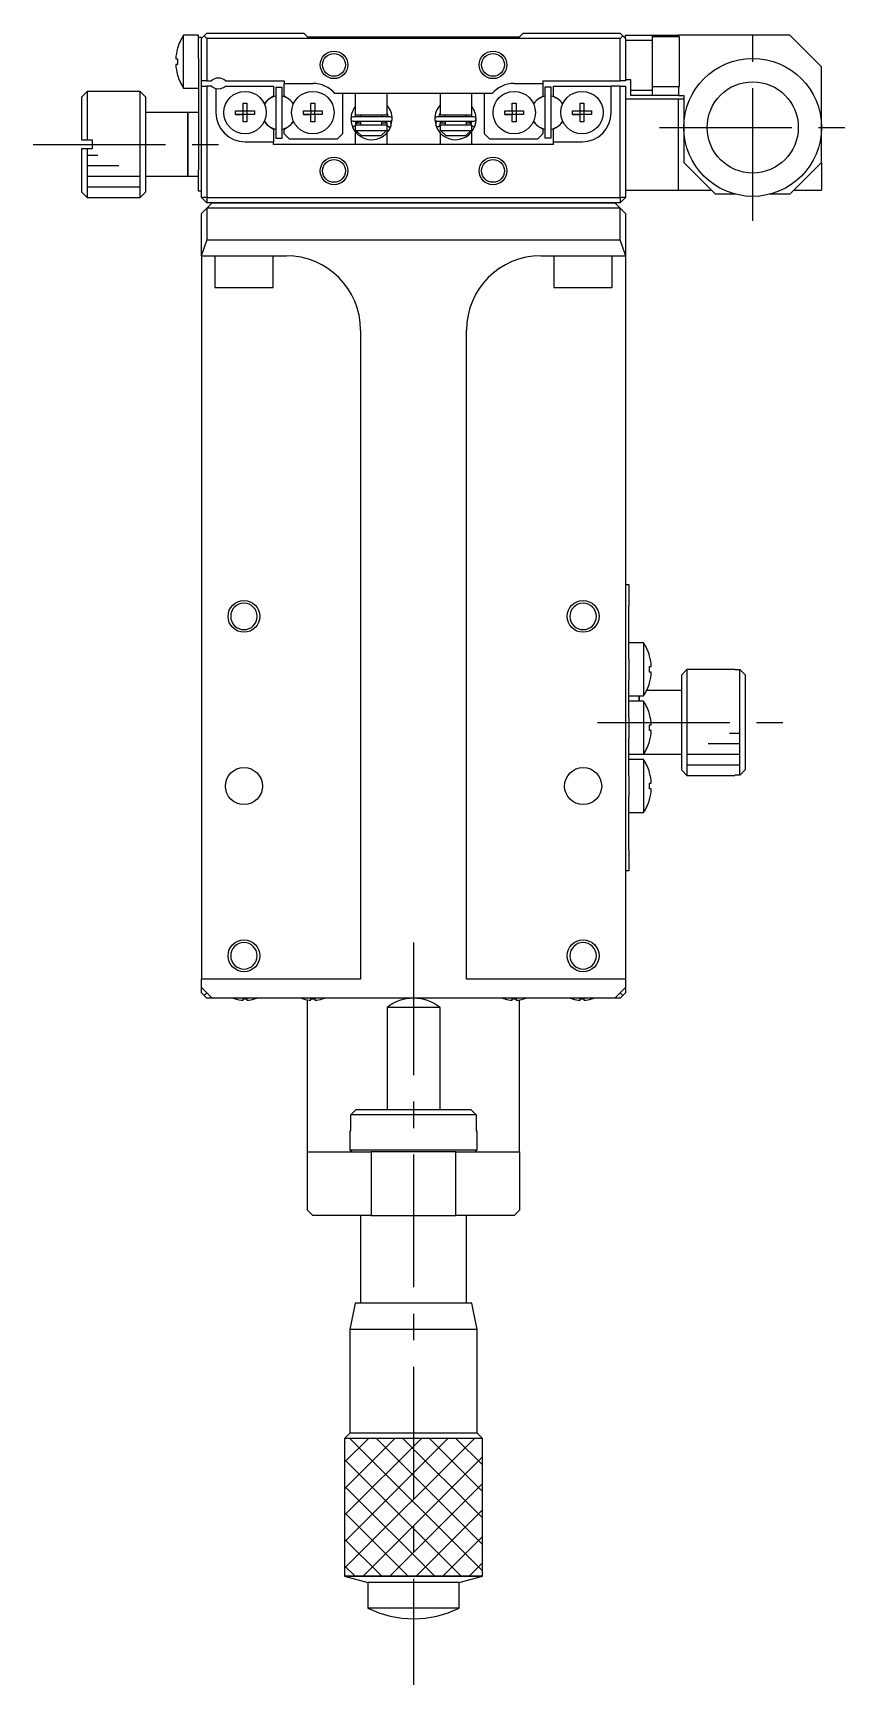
# Model space of a CAD drawing. Extents: x -218 to 389, y 9 to 465.
# Drawn here: x 16.7 to 93.4, y 308.9 to 464.7 of the extents above; entities that cross this region are included whole.
import ezdxf

# ---------------------------------------------------------------- set-up
doc = ezdxf.new("R2010")
doc.units = 0
doc.header["$LTSCALE"] = 10
doc.linetypes.add('CENTER', pattern=[2, 1.25, -0.25, 0.25, -0.25])
doc.linetypes.add('DASHED', pattern=[3.5, 2, -1.5])
doc.layers.get('0').update_dxf_attribs({"linetype": 'CONTINUOUS'})
doc.layers.add('CENTER', color=1, linetype='CENTER')

msp = doc.modelspace()

# ---------------------------------------------------------------- linework, layer by layer
at = {"color": 7, "linetype": 'CONTINUOUS'}
for p, q in [((30.94689, 459.488798), (30.94689, 464.488798)), ((32.338548, 464.488798), (30.94689, 464.488798)), ((32.338548, 464.288798), (32.338548, 464.488798)), ((32.338548, 464.288798), (32.638548, 464.288798)), ((32.338548, 462.288798), (32.338548, 464.288798)), ((32.638548, 464.188798), (32.888548, 464.438798)), ((32.638548, 464.288798), (32.638548, 464.188798)), ((32.638548, 460.188798), (32.638548, 464.188798)), ((32.888548, 464.438798), (33.138548, 464.688798)), ((32.888548, 464.438798), (33.138548, 464.188798)), ((33.138548, 464.688798), (42.288548, 464.688798)), ((33.138548, 464.188798), (33.138548, 460.188798)), ((72.138548, 464.188798), (33.138548, 464.188798)), ((42.638548, 464.338798), (42.288548, 464.688798)), ((42.638548, 464.338798), (62.638548, 464.338798)), ((62.988548, 464.688798), (62.638548, 464.338798)), ((62.988548, 464.688798), (72.138548, 464.688798)), ((72.138548, 464.688798), (72.388548, 464.438798)), ((72.138548, 464.188798), (72.388548, 464.438798)), ((72.138548, 460.188798), (72.138548, 464.188798)), ((72.388548, 464.438798), (72.638548, 464.188798)), ((72.638548, 464.488798), (75.138548, 464.488798)), ((72.638548, 464.188798), (72.638548, 464.488798)), ((72.638548, 464.188798), (72.638548, 460.188798)), ((75.138548, 464.488798), (75.138548, 463.988798)), ((75.138548, 464.488798), (77.638548, 464.488798)), ((77.638548, 464.41962), (75.138548, 464.41962)), ((77.738548, 464.338798), (75.138548, 464.338798)), ((77.638548, 464.488798), (77.638548, 464.41962)), ((88.138548, 464.488798), (77.638548, 464.488798)), ((77.638548, 464.41962), (77.638548, 464.338798)), ((77.738548, 459.638798), (77.738548, 464.338798)), ((91.138548, 461.488798), (88.138548, 464.488798)), ((30.369112, 463.250731), (30.375967, 463.247388)), ((75.138548, 463.988798), (72.638548, 463.988798)), ((75.138548, 463.988798), (75.138548, 459.288798)), ((30.203595, 462.248798), (30.375967, 462.248798)), ((30.375967, 461.728798), (30.203595, 461.728798)), ((30.375967, 462.248798), (30.375967, 461.728798)), ((32.338548, 462.288798), (32.338548, 460.913798)), ((91.138548, 455.788798), (91.138548, 461.488798)), ((30.375967, 460.730209), (30.369112, 460.726865)), ((30.94689, 459.488798), (32.338548, 459.488798)), ((32.338548, 460.913798), (32.338548, 451.788798)), ((32.638548, 459.688798), (32.638548, 460.188798)), ((33.138548, 460.188798), (32.638548, 460.188798)), ((32.638548, 449.188798), (32.638548, 459.688798)), ((32.638548, 459.688798), (33.138548, 459.688798)), ((33.138548, 460.188798), (33.57711, 460.188798)), ((33.138548, 459.688798), (33.138548, 449.188798)), ((33.57711, 459.688798), (33.138548, 459.688798)), ((33.988548, 459.470552), (33.988548, 457.188798)), ((34.899986, 460.188798), (40.438548, 460.188798)), ((34.899986, 459.688798), (39.438548, 459.688798)), ((39.438548, 459.688798), (39.438548, 458.739604)), ((39.638548, 459.588798), (40.238548, 459.588798)), ((39.638548, 459.588798), (39.638548, 454.788798)), ((40.238548, 454.788798), (40.238548, 459.588798)), ((40.438548, 460.188798), (40.438548, 459.938798)), ((40.438548, 459.938798), (43.138548, 459.938798)), ((40.438548, 458.739604), (40.438548, 459.938798)), ((62.138548, 459.938798), (64.838548, 459.938798)), ((64.838548, 460.188798), (64.838548, 459.938798)), ((64.838548, 460.188798), (72.138548, 460.188798)), ((64.838548, 459.938798), (64.838548, 458.739604)), ((65.638548, 459.588798), (65.038548, 459.588798)), ((65.038548, 459.588798), (65.038548, 454.788798)), ((65.638548, 454.788798), (65.638548, 459.588798)), ((65.838548, 458.739604), (65.838548, 459.688798)), ((65.838548, 459.688798), (71.288548, 459.688798)), ((71.288548, 457.188798), (71.288548, 459.688798)), ((72.138548, 459.688798), (71.288548, 459.688798)), ((72.638548, 460.188798), (72.138548, 460.188798)), ((72.138548, 449.188798), (72.138548, 459.688798)), ((72.138548, 459.688798), (72.638548, 459.688798)), ((73.138548, 460.288798), (72.638548, 460.288798)), ((72.638548, 459.688798), (72.638548, 449.188798)), ((73.138548, 459.288798), (73.138548, 460.288798)), ((75.138548, 459.638798), (77.738548, 459.638798)), ((77.638548, 459.638798), (77.638548, 458.829062)), ((21.838548, 459.188798), (21.338548, 458.688798)), ((21.338548, 454.588798), (21.338548, 458.688798)), ((21.838548, 459.188798), (21.838548, 454.588798)), ((26.838548, 459.188798), (21.838548, 459.188798)), ((26.838548, 449.188798), (26.838548, 459.188798)), ((27.338548, 458.688798), (26.838548, 459.188798)), ((27.338548, 458.688798), (27.338548, 449.688798)), ((36.558548, 458.07516), (36.918548, 458.07516)), ((36.558548, 457.368798), (36.558548, 458.07516)), ((36.918548, 458.07516), (36.918548, 457.368798)), ((39.438548, 458.739604), (39.178453, 458.589438)), ((40.698643, 458.589438), (40.438548, 458.739604)), ((42.958548, 458.07516), (43.318548, 458.07516)), ((42.958548, 457.368798), (42.958548, 458.07516)), ((43.318548, 458.07516), (43.318548, 457.368798)), ((60.059486, 458.988798), (45.21761, 458.988798)), ((45.938548, 458.988798), (45.938548, 455.188798)), ((47.138548, 458.988798), (47.138548, 456.988798)), ((50.138548, 456.988798), (50.138548, 458.988798)), ((55.138548, 458.988798), (55.138548, 456.988798)), ((58.138548, 456.988798), (58.138548, 458.988798)), ((59.338548, 455.188798), (59.338548, 458.988798)), ((61.958548, 458.07516), (62.318548, 458.07516)), ((61.958548, 457.368798), (61.958548, 458.07516)), ((62.318548, 458.07516), (62.318548, 457.368798)), ((64.578453, 458.589438), (64.838548, 458.739604)), ((65.838548, 458.739604), (66.098643, 458.589438)), ((68.358548, 458.07516), (68.718548, 458.07516)), ((68.358548, 457.368798), (68.358548, 458.07516)), ((68.718548, 458.07516), (68.718548, 457.368798)), ((72.638548, 458.488798), (77.638548, 458.488798)), ((73.138548, 458.788798), (73.138548, 459.288798)), ((73.138548, 459.288798), (75.138548, 459.288798)), ((75.138548, 458.788798), (73.138548, 458.788798)), ((75.138548, 459.288798), (75.138548, 458.788798)), ((75.138548, 458.829062), (77.638548, 458.829062)), ((77.638548, 458.788798), (75.138548, 458.788798)), ((77.638548, 458.829062), (77.638548, 458.788798)), ((77.638548, 458.788798), (78.138548, 458.788798)), ((77.638548, 449.888798), (77.638548, 458.488798)), ((77.638548, 458.488798), (78.138548, 458.488798)), ((78.138548, 458.788798), (78.138548, 455.788798)), ((31.338548, 457.188798), (27.338548, 457.188798)), ((31.338548, 451.188798), (31.338548, 457.188798)), ((31.338548, 457.188798), (31.338548, 451.188798)), ((32.338548, 457.188798), (31.338548, 457.188798)), ((35.852186, 457.368798), (36.558548, 457.368798)), ((35.852186, 457.008798), (35.852186, 457.368798)), ((36.558548, 457.008798), (35.852186, 457.008798)), ((35.852186, 457.008798), (36.558548, 457.008798)), ((36.56892, 457.358426), (36.558548, 457.368798)), ((36.56892, 457.01917), (36.558548, 457.008798)), ((36.558548, 456.302437), (36.558548, 457.008798)), ((36.56892, 457.358426), (36.908176, 457.358426)), ((36.56892, 457.01917), (36.56892, 457.358426)), ((36.908176, 457.01917), (36.56892, 457.01917)), ((36.908176, 457.358426), (36.918548, 457.368798)), ((36.908176, 457.358426), (36.908176, 457.01917)), ((36.908176, 457.01917), (36.918548, 457.008798)), ((36.918548, 457.368798), (37.624909, 457.368798)), ((36.918548, 457.008798), (36.918548, 456.302437)), ((37.624909, 457.008798), (36.918548, 457.008798)), ((37.624909, 457.008798), (36.918548, 457.008798)), ((37.624909, 457.368798), (37.624909, 457.008798)), ((42.252186, 457.368798), (42.958548, 457.368798)), ((42.252186, 457.008798), (42.252186, 457.368798)), ((42.958548, 457.008798), (42.252186, 457.008798)), ((42.252186, 457.008798), (42.958548, 457.008798)), ((42.96892, 457.358426), (42.958548, 457.368798)), ((42.96892, 457.01917), (42.958548, 457.008798)), ((42.958548, 456.302437), (42.958548, 457.008798)), ((42.96892, 457.358426), (43.308176, 457.358426)), ((42.96892, 457.01917), (42.96892, 457.358426)), ((43.308176, 457.01917), (42.96892, 457.01917)), ((43.308176, 457.358426), (43.318548, 457.368798)), ((43.308176, 457.358426), (43.308176, 457.01917)), ((43.308176, 457.01917), (43.318548, 457.008798)), ((43.318548, 457.368798), (44.024909, 457.368798)), ((43.318548, 457.008798), (43.318548, 456.302437)), ((44.024909, 457.008798), (43.318548, 457.008798)), ((44.024909, 457.008798), (43.318548, 457.008798)), ((44.024909, 457.368798), (44.024909, 457.008798)), ((50.43547, 456.782316), (46.93547, 456.782316)), ((46.93547, 456.382316), (50.43547, 456.382316)), ((47.138548, 456.988798), (50.138548, 456.988798)), ((47.252736, 455.988684), (47.147263, 456.382257)), ((47.147577, 456.78237), (47.188782, 456.988918)), ((47.389852, 456.344808), (47.402965, 456.351591)), ((47.402965, 456.351591), (47.416389, 456.357725)), ((47.416389, 456.357725), (47.430092, 456.363199)), ((47.430092, 456.363199), (47.444042, 456.368001)), ((47.444042, 456.368001), (47.458204, 456.372121)), ((47.458204, 456.372121), (47.472546, 456.375552)), ((47.472546, 456.375552), (47.487034, 456.378286)), ((47.487034, 456.378286), (47.501634, 456.380319)), ((47.501634, 456.380319), (47.516311, 456.381647)), ((47.516311, 456.381647), (47.531033, 456.382267)), ((47.531033, 456.382267), (47.536357, 456.382316)), ((47.638548, 456.988798), (47.638548, 456.782316)), ((47.638548, 456.382316), (47.638548, 455.988798)), ((49.638548, 456.782316), (49.638548, 456.988798)), ((49.638548, 455.988798), (49.638548, 456.382316)), ((49.834583, 456.382316), (49.848537, 456.38199)), ((49.848537, 456.38199), (49.863232, 456.380955)), ((49.863232, 456.380955), (49.877858, 456.379216)), ((49.877858, 456.379216), (49.892381, 456.376775)), ((49.892381, 456.376775), (49.906768, 456.373638)), ((49.906768, 456.373638), (49.920985, 456.369812)), ((49.920985, 456.369812), (49.934999, 456.365304)), ((49.934999, 456.365304), (49.948777, 456.360126)), ((49.948777, 456.360126), (49.962288, 456.354286)), ((49.962288, 456.354286), (49.975498, 456.347799)), ((49.975498, 456.347799), (49.988378, 456.340676)), ((50.138781, 457.123609), (50.174152, 457.017089)), ((50.174152, 457.017089), (50.22365, 456.782367)), ((50.481474, 456.353599), (50.467475, 456.384913)), ((50.493961, 456.321464), (50.481474, 456.353599)), ((50.500025, 455.871745), (50.634009, 456.558005)), ((54.643104, 456.556825), (54.776647, 455.872833)), ((54.804025, 456.372891), (54.790549, 456.341112)), ((54.809644, 456.384962), (54.804025, 456.372891)), ((58.341626, 456.782316), (54.841626, 456.782316)), ((54.841626, 456.382316), (58.341626, 456.382316)), ((55.053442, 456.782338), (55.101464, 457.012005)), ((55.101464, 457.012005), (55.138109, 457.123057)), ((55.138548, 456.988798), (58.138548, 456.988798)), ((55.296008, 456.344808), (55.309121, 456.351591)), ((55.309121, 456.351591), (55.322545, 456.357725)), ((55.322545, 456.357725), (55.336249, 456.363199)), ((55.336249, 456.363199), (55.350198, 456.368001)), ((55.350198, 456.368001), (55.364361, 456.372121)), ((55.364361, 456.372121), (55.378702, 456.375552)), ((55.378702, 456.375552), (55.39319, 456.378286)), ((55.39319, 456.378286), (55.40779, 456.380319)), ((55.40779, 456.380319), (55.422468, 456.381647)), ((55.422468, 456.381647), (55.43719, 456.382267)), ((55.43719, 456.382267), (55.442513, 456.382316)), ((55.638548, 456.988798), (55.638548, 456.782316)), ((55.638548, 456.382316), (55.638548, 455.988798)), ((57.638548, 456.782316), (57.638548, 456.988798)), ((57.638548, 455.988798), (57.638548, 456.382316)), ((57.740739, 456.382316), (57.754693, 456.38199)), ((57.754693, 456.38199), (57.769388, 456.380955)), ((57.769388, 456.380955), (57.784014, 456.379216)), ((57.784014, 456.379216), (57.798537, 456.376775)), ((57.798537, 456.376775), (57.812924, 456.373638)), ((57.812924, 456.373638), (57.827141, 456.369812)), ((57.827141, 456.369812), (57.841155, 456.365304)), ((57.841155, 456.365304), (57.854933, 456.360126)), ((57.854933, 456.360126), (57.868444, 456.354286)), ((57.868444, 456.354286), (57.881654, 456.347799)), ((57.881654, 456.347799), (57.894534, 456.340676)), ((58.129828, 456.382224), (58.024332, 455.988617)), ((58.088322, 456.988888), (58.129525, 456.782321)), ((61.252186, 457.368798), (61.958548, 457.368798)), ((61.252186, 457.008798), (61.252186, 457.368798)), ((61.958548, 457.008798), (61.252186, 457.008798)), ((61.252186, 457.008798), (61.958548, 457.008798)), ((61.96892, 457.358426), (61.958548, 457.368798)), ((61.96892, 457.01917), (61.958548, 457.008798)), ((61.958548, 456.302437), (61.958548, 457.008798)), ((61.96892, 457.358426), (62.308176, 457.358426)), ((61.96892, 457.01917), (61.96892, 457.358426)), ((62.308176, 457.01917), (61.96892, 457.01917)), ((62.308176, 457.358426), (62.318548, 457.368798)), ((62.308176, 457.358426), (62.308176, 457.01917)), ((62.308176, 457.01917), (62.318548, 457.008798)), ((62.318548, 457.368798), (63.024909, 457.368798)), ((62.318548, 457.008798), (62.318548, 456.302437)), ((63.024909, 457.008798), (62.318548, 457.008798)), ((63.024909, 457.008798), (62.318548, 457.008798)), ((63.024909, 457.368798), (63.024909, 457.008798)), ((67.652186, 457.368798), (68.358548, 457.368798)), ((67.652186, 457.008798), (67.652186, 457.368798)), ((68.358548, 457.008798), (67.652186, 457.008798)), ((67.652186, 457.008798), (68.358548, 457.008798)), ((68.36892, 457.358426), (68.358548, 457.368798)), ((68.36892, 457.01917), (68.358548, 457.008798)), ((68.358548, 456.302437), (68.358548, 457.008798)), ((68.36892, 457.358426), (68.708176, 457.358426)), ((68.36892, 457.01917), (68.36892, 457.358426)), ((68.708176, 457.01917), (68.36892, 457.01917)), ((68.708176, 457.358426), (68.718548, 457.368798)), ((68.708176, 457.358426), (68.708176, 457.01917)), ((68.708176, 457.01917), (68.718548, 457.008798)), ((68.718548, 457.368798), (69.424909, 457.368798)), ((68.718548, 457.008798), (68.718548, 456.302437)), ((69.424909, 457.008798), (68.718548, 457.008798)), ((69.424909, 457.008798), (68.718548, 457.008798)), ((69.424909, 457.368798), (69.424909, 457.008798)), ((36.918548, 456.302437), (36.558548, 456.302437)), ((39.178453, 455.788159), (39.438548, 455.637993)), ((39.438548, 455.637993), (39.438548, 454.438798)), ((40.438548, 455.637993), (40.698643, 455.788159)), ((40.438548, 455.188798), (40.438548, 455.637993)), ((40.438548, 455.188798), (40.938548, 454.688798)), ((43.318548, 456.302437), (42.958548, 456.302437)), ((45.438548, 454.688798), (45.938548, 455.188798)), ((46.87046, 455.873905), (46.891187, 455.818741)), ((46.905875, 455.82667), (46.890833, 455.820422)), ((47.106933, 455.931226), (46.895541, 455.814627)), ((46.895541, 455.814627), (46.896125, 455.810194)), ((47.138562, 455.942839), (47.106933, 455.931226)), ((50.138548, 455.988798), (47.138548, 455.988798)), ((47.138548, 455.988798), (47.138548, 455.488798)), ((47.138548, 455.488798), (47.192865, 455.488798)), ((47.138548, 455.398463), (47.138548, 455.398104)), ((47.138548, 455.398057), (47.138548, 455.397932)), ((47.138548, 455.397153), (47.138548, 454.188798)), ((47.192865, 455.488798), (50.084231, 455.488798)), ((47.722033, 454.988798), (47.192865, 455.488798)), ((47.236249, 456.091121), (47.236782, 456.105931)), ((47.23648, 456.076306), (47.236249, 456.091121)), ((47.237472, 456.061527), (47.23648, 456.076306)), ((47.236782, 456.105931), (47.238076, 456.120697)), ((47.239223, 456.046823), (47.237472, 456.061527)), ((47.238076, 456.120697), (47.240129, 456.135378)), ((47.241727, 456.032233), (47.239223, 456.046823)), ((47.240129, 456.135378), (47.242933, 456.149935)), ((47.244974, 456.017798), (47.241727, 456.032233)), ((47.242933, 456.149935), (47.246481, 456.164328)), ((47.248956, 456.003553), (47.244974, 456.017798)), ((47.246481, 456.164328), (47.250762, 456.17852)), ((47.253659, 455.989538), (47.248956, 456.003553)), ((47.250762, 456.17852), (47.255762, 456.192473)), ((47.259278, 455.975294), (47.253659, 455.989538)), ((47.638548, 456.188798), (47.253974, 456.188798)), ((47.255762, 456.192473), (47.261467, 456.206151)), ((47.261467, 456.206151), (47.267859, 456.219518)), ((47.267859, 456.219518), (47.27492, 456.23254)), ((47.27492, 456.23254), (47.282628, 456.245185)), ((47.282628, 456.245185), (47.290963, 456.257422)), ((47.290963, 456.257422), (47.299899, 456.269221)), ((47.299899, 456.269221), (47.309413, 456.280554)), ((47.309413, 456.280554), (47.319477, 456.291394)), ((47.319477, 456.291394), (47.330066, 456.301717)), ((47.330066, 456.301717), (47.34115, 456.311499)), ((47.34115, 456.311499), (47.352701, 456.320719)), ((47.352701, 456.320719), (47.364688, 456.329356)), ((47.364688, 456.329356), (47.377083, 456.337391)), ((47.377083, 456.337391), (47.389852, 456.344808)), ((49.555063, 454.988798), (47.722033, 454.988798)), ((50.084231, 455.488798), (49.555063, 454.988798)), ((50.116877, 456.188798), (49.638548, 456.188798)), ((49.988378, 456.340676), (50.000895, 456.332935)), ((50.000895, 456.332935), (50.013019, 456.32459)), ((50.013019, 456.32459), (50.02472, 456.315661)), ((50.02472, 456.315661), (50.03597, 456.306165)), ((50.03597, 456.306165), (50.04674, 456.296125)), ((50.04674, 456.296125), (50.057002, 456.285562)), ((50.057002, 456.285562), (50.066729, 456.2745)), ((50.066729, 456.2745), (50.075896, 456.262963)), ((50.075896, 456.262963), (50.084477, 456.250979)), ((50.084231, 455.488798), (50.138548, 455.488798)), ((50.084477, 456.250979), (50.09245, 456.238575)), ((50.09245, 456.238575), (50.099791, 456.22578)), ((50.099791, 456.22578), (50.10648, 456.212626)), ((50.10648, 456.212626), (50.112498, 456.199143)), ((50.114606, 455.982483), (50.111662, 455.975294)), ((50.112498, 456.199143), (50.117825, 456.185367)), ((50.119686, 455.996409), (50.114606, 455.982483)), ((50.117825, 456.185367), (50.122445, 456.17133)), ((50.124045, 456.010578), (50.119686, 455.996409)), ((50.122445, 456.17133), (50.126345, 456.157069)), ((50.127672, 456.024952), (50.124045, 456.010578)), ((50.126345, 456.157069), (50.129512, 456.142621)), ((50.130555, 456.039493), (50.127672, 456.024952)), ((50.129512, 456.142621), (50.131935, 456.128024)), ((50.132686, 456.054162), (50.130555, 456.039493)), ((50.131935, 456.128024), (50.133606, 456.113315)), ((50.134059, 456.068918), (50.132686, 456.054162)), ((50.133606, 456.113315), (50.134519, 456.098535)), ((50.134671, 456.083723), (50.134059, 456.068918)), ((50.134519, 456.098535), (50.134671, 456.083723)), ((50.241019, 455.878087), (50.138496, 455.935266)), ((50.138548, 455.488798), (50.138548, 455.988798)), ((50.138548, 455.945594), (50.147089, 455.939869)), ((50.138548, 455.284872), (50.138548, 455.285)), ((50.138548, 454.188798), (50.138548, 455.283964)), ((50.147089, 455.939869), (50.156655, 455.933848)), ((50.156655, 455.933848), (50.167179, 455.927573)), ((50.167179, 455.927573), (50.178588, 455.921088)), ((50.178588, 455.921088), (50.190805, 455.914437)), ((50.190805, 455.914437), (50.203744, 455.907666)), ((50.203744, 455.907666), (50.217317, 455.900822)), ((50.217317, 455.900822), (50.23143, 455.893951)), ((50.23143, 455.893951), (50.245986, 455.887102)), ((50.474754, 455.809931), (50.241019, 455.878087)), ((50.245986, 455.887102), (50.260885, 455.880321)), ((50.260885, 455.880321), (50.276023, 455.873655)), ((50.276023, 455.873655), (50.291297, 455.86715)), ((50.291297, 455.86715), (50.306602, 455.86085)), ((50.306602, 455.86085), (50.321831, 455.8548)), ((50.321831, 455.8548), (50.336881, 455.849041)), ((50.336881, 455.849041), (50.351647, 455.843613)), ((50.351647, 455.843613), (50.366027, 455.838552)), ((50.366027, 455.838552), (50.379923, 455.833894)), ((50.379923, 455.833894), (50.393238, 455.829671)), ((50.393238, 455.829671), (50.405882, 455.825913)), ((50.405882, 455.825913), (50.417766, 455.822644)), ((50.417766, 455.822644), (50.428809, 455.819887)), ((50.428809, 455.819887), (50.438935, 455.817662)), ((50.438935, 455.817662), (50.448075, 455.815984)), ((50.448075, 455.815984), (50.456164, 455.814865)), ((50.456164, 455.814865), (50.463148, 455.814311)), ((50.463148, 455.814311), (50.468978, 455.814327)), ((50.468978, 455.814327), (50.473614, 455.814913)), ((50.473614, 455.814913), (50.477168, 455.81614)), ((50.474409, 455.809348), (50.478445, 455.818779)), ((50.477168, 455.81614), (50.479338, 455.817985)), ((50.479338, 455.817985), (50.479753, 455.818741)), ((50.479753, 455.818741), (50.491822, 455.849092)), ((50.491822, 455.849092), (50.502985, 455.881708)), ((50.504823, 456.288759), (50.493961, 456.321464)), ((50.502985, 455.881708), (50.5125, 455.914828)), ((50.514034, 456.255565), (50.504823, 456.288759)), ((50.5125, 455.914828), (50.520344, 455.948371)), ((50.521572, 456.221962), (50.514034, 456.255565)), ((50.520344, 455.948371), (50.526498, 455.982254)), ((50.52742, 456.188032), (50.521572, 456.221962)), ((50.526498, 455.982254), (50.530948, 456.016395)), ((50.531563, 456.153859), (50.52742, 456.188032)), ((50.530948, 456.016395), (50.533683, 456.050709)), ((50.533991, 456.119525), (50.531563, 456.153859)), ((50.533683, 456.050709), (50.534699, 456.085114)), ((50.534699, 456.085114), (50.533991, 456.119525)), ((54.74262, 456.105951), (54.742592, 456.07153)), ((54.742592, 456.07153), (54.744287, 456.037153)), ((54.74437, 456.140332), (54.74262, 456.105951)), ((54.744287, 456.037153), (54.747699, 456.002903)), ((54.747839, 456.174589), (54.74437, 456.140332)), ((54.747699, 456.002903), (54.752821, 455.968865)), ((54.753019, 456.20864), (54.747839, 456.174589)), ((54.752821, 455.968865), (54.759639, 455.93512)), ((54.759898, 456.242399), (54.753019, 456.20864)), ((54.759639, 455.93512), (54.768138, 455.901752)), ((54.76846, 456.275785), (54.759898, 456.242399)), ((54.768138, 455.901752), (54.778298, 455.868841)), ((54.778685, 456.308717), (54.76846, 456.275785)), ((54.778298, 455.868841), (54.790092, 455.836467)), ((54.790549, 456.341112), (54.778685, 456.308717)), ((54.790092, 455.836467), (54.797343, 455.818741)), ((54.797758, 455.817985), (54.797343, 455.818741)), ((54.799928, 455.81614), (54.797758, 455.817985)), ((54.803482, 455.814913), (54.799928, 455.81614)), ((54.802342, 455.809931), (55.036077, 455.878087)), ((54.808118, 455.814327), (54.803482, 455.814913)), ((54.813948, 455.814311), (54.808118, 455.814327)), ((54.820932, 455.814865), (54.813948, 455.814311)), ((54.829021, 455.815984), (54.820932, 455.814865)), ((54.83816, 455.817662), (54.829021, 455.815984)), ((54.848286, 455.819887), (54.83816, 455.817662)), ((54.85933, 455.822644), (54.848286, 455.819887)), ((54.871214, 455.825913), (54.85933, 455.822644)), ((54.883857, 455.829671), (54.871214, 455.825913)), ((54.897173, 455.833894), (54.883857, 455.829671)), ((54.911069, 455.838552), (54.897173, 455.833894)), ((54.925449, 455.843613), (54.911069, 455.838552)), ((54.940215, 455.849041), (54.925449, 455.843613)), ((54.955264, 455.8548), (54.940215, 455.849041)), ((54.970494, 455.86085), (54.955264, 455.8548)), ((54.985798, 455.86715), (54.970494, 455.86085)), ((55.001073, 455.873655), (54.985798, 455.86715)), ((55.016211, 455.880321), (55.001073, 455.873655)), ((55.03111, 455.887102), (55.016211, 455.880321)), ((55.045666, 455.893951), (55.03111, 455.887102)), ((55.036077, 455.878087), (55.1386, 455.935266)), ((55.059779, 455.900822), (55.045666, 455.893951)), ((55.073352, 455.907666), (55.059779, 455.900822)), ((55.086291, 455.914437), (55.073352, 455.907666)), ((55.098507, 455.921088), (55.086291, 455.914437)), ((55.109917, 455.927573), (55.098507, 455.921088)), ((55.120441, 455.933848), (55.109917, 455.927573)), ((55.130006, 455.939869), (55.120441, 455.933848)), ((55.138548, 455.945594), (55.130006, 455.939869)), ((58.138548, 455.988798), (55.138548, 455.988798)), ((55.138548, 455.988798), (55.138548, 455.488798)), ((55.138548, 455.488798), (55.192865, 455.488798)), ((55.138548, 455.284943), (55.138548, 455.284823)), ((55.138548, 455.283825), (55.138548, 454.188798)), ((55.142405, 456.091121), (55.142938, 456.105931)), ((55.142636, 456.076306), (55.142405, 456.091121)), ((55.143628, 456.061527), (55.142636, 456.076306)), ((55.142938, 456.105931), (55.144232, 456.120697)), ((55.145379, 456.046823), (55.143628, 456.061527)), ((55.144232, 456.120697), (55.146285, 456.135378)), ((55.147883, 456.032233), (55.145379, 456.046823)), ((55.146285, 456.135378), (55.14909, 456.149935)), ((55.151131, 456.017798), (55.147883, 456.032233)), ((55.14909, 456.149935), (55.152638, 456.164328)), ((55.155112, 456.003553), (55.151131, 456.017798)), ((55.152638, 456.164328), (55.156918, 456.17852)), ((55.159815, 455.989538), (55.155112, 456.003553)), ((55.156918, 456.17852), (55.161918, 456.192473)), ((55.165434, 455.975294), (55.159815, 455.989538)), ((55.638548, 456.188798), (55.160221, 456.188798)), ((55.161918, 456.192473), (55.167623, 456.206151)), ((55.167623, 456.206151), (55.174015, 456.219518)), ((55.174015, 456.219518), (55.181076, 456.23254)), ((55.181076, 456.23254), (55.188785, 456.245185)), ((55.188785, 456.245185), (55.197119, 456.257422)), ((55.192865, 455.488798), (58.084231, 455.488798)), ((55.722033, 454.988798), (55.192865, 455.488798)), ((55.197119, 456.257422), (55.206055, 456.269221)), ((55.206055, 456.269221), (55.215569, 456.280554)), ((55.215569, 456.280554), (55.225634, 456.291394)), ((55.225634, 456.291394), (55.236222, 456.301717)), ((55.236222, 456.301717), (55.247306, 456.311499)), ((55.247306, 456.311499), (55.258857, 456.320719)), ((55.258857, 456.320719), (55.270845, 456.329356)), ((55.270845, 456.329356), (55.283239, 456.337391)), ((55.283239, 456.337391), (55.296008, 456.344808)), ((57.555063, 454.988798), (55.722033, 454.988798)), ((58.084231, 455.488798), (57.555063, 454.988798)), ((58.023126, 456.188798), (57.638548, 456.188798)), ((57.894534, 456.340676), (57.907051, 456.332935)), ((57.907051, 456.332935), (57.919175, 456.32459)), ((57.919175, 456.32459), (57.930877, 456.315661)), ((57.930877, 456.315661), (57.942127, 456.306165)), ((57.942127, 456.306165), (57.952896, 456.296125)), ((57.952896, 456.296125), (57.963158, 456.285562)), ((57.963158, 456.285562), (57.972885, 456.2745)), ((57.972885, 456.2745), (57.982052, 456.262963)), ((57.982052, 456.262963), (57.990634, 456.250979)), ((57.990634, 456.250979), (57.998606, 456.238575)), ((57.998606, 456.238575), (58.005948, 456.22578)), ((58.005948, 456.22578), (58.012637, 456.212626)), ((58.012637, 456.212626), (58.018654, 456.199143)), ((58.020763, 455.982483), (58.017818, 455.975294)), ((58.018654, 456.199143), (58.023981, 456.185367)), ((58.025842, 455.996409), (58.020763, 455.982483)), ((58.023981, 456.185367), (58.028602, 456.17133)), ((58.030202, 456.010578), (58.025842, 455.996409)), ((58.028602, 456.17133), (58.032502, 456.157069)), ((58.033828, 456.024952), (58.030202, 456.010578)), ((58.032502, 456.157069), (58.035668, 456.142621)), ((58.036711, 456.039493), (58.033828, 456.024952)), ((58.035668, 456.142621), (58.038091, 456.128024)), ((58.038843, 456.054162), (58.036711, 456.039493)), ((58.038091, 456.128024), (58.039762, 456.113315)), ((58.040216, 456.068918), (58.038843, 456.054162)), ((58.039762, 456.113315), (58.040676, 456.098535)), ((58.040827, 456.083723), (58.040216, 456.068918)), ((58.040676, 456.098535), (58.040827, 456.083723)), ((58.084231, 455.488798), (58.138548, 455.488798)), ((58.138534, 455.942839), (58.170163, 455.931226)), ((58.138548, 455.488798), (58.138548, 455.988798)), ((58.138548, 454.188798), (58.138548, 455.397474)), ((58.170163, 455.931226), (58.381728, 455.814023)), ((58.371221, 455.82667), (58.386263, 455.820422)), ((58.385909, 455.818741), (58.407525, 455.876638)), ((59.338548, 455.188798), (59.838548, 454.688798)), ((62.318548, 456.302437), (61.958548, 456.302437)), ((64.338548, 454.688798), (64.838548, 455.188798)), ((64.838548, 455.637993), (64.578453, 455.788159)), ((64.838548, 455.637993), (64.838548, 455.188798)), ((66.098643, 455.788159), (65.838548, 455.637993)), ((65.838548, 454.438798), (65.838548, 455.637993)), ((68.718548, 456.302437), (68.358548, 456.302437)), ((78.138548, 455.788798), (78.138548, 452.488798)), ((91.138548, 452.488798), (91.138548, 455.788798)), ((21.838548, 454.588798), (21.338548, 454.588798)), ((21.338548, 449.688798), (21.338548, 453.788798)), ((21.338548, 453.788798), (21.838548, 453.788798)), ((22.338548, 454.588798), (21.838548, 454.588798)), ((21.838548, 453.788798), (21.838548, 449.188798)), ((21.838548, 453.788798), (22.338548, 453.788798)), ((22.338548, 453.788798), (22.338548, 454.588798)), ((36.738548, 454.438798), (39.438548, 454.438798)), ((39.438548, 454.188798), (39.438548, 454.438798)), ((65.838548, 454.188798), (39.438548, 454.188798)), ((39.638548, 454.788798), (40.238548, 454.788798)), ((45.438548, 454.688798), (40.938548, 454.688798)), ((64.338548, 454.688798), (59.838548, 454.688798)), ((65.638548, 454.788798), (65.038548, 454.788798)), ((65.838548, 454.188798), (65.838548, 454.438798)), ((65.838548, 454.438798), (68.538548, 454.438798)), ((32.338548, 449.788798), (32.338548, 451.788798)), ((78.138548, 452.488798), (81.138548, 449.488798)), ((88.138548, 449.488798), (91.138548, 452.488798)), ((91.138548, 452.488798), (91.138548, 449.888798)), ((27.338548, 451.188798), (31.338548, 451.188798)), ((31.338548, 451.188798), (32.338548, 451.188798)), ((21.338548, 449.688798), (21.838548, 449.188798)), ((21.838548, 449.188798), (26.838548, 449.188798)), ((26.838548, 449.188798), (27.338548, 449.688798)), ((32.638548, 449.788798), (32.338548, 449.788798)), ((33.138548, 449.188798), (32.638548, 449.188798)), ((32.638548, 449.188798), (33.138548, 448.688798)), ((33.138548, 449.188798), (72.138548, 449.188798)), ((33.138548, 449.188798), (33.138548, 448.688798)), ((33.138548, 448.188798), (33.638548, 448.688798)), ((33.638548, 448.688798), (33.138548, 448.688798)), ((33.638548, 448.688798), (71.638548, 448.688798)), ((71.638548, 448.688798), (33.638548, 448.688798)), ((71.638548, 448.688798), (72.138548, 448.188798)), ((72.138548, 448.688798), (71.638548, 448.688798)), ((72.138548, 449.188798), (72.138548, 448.688798)), ((72.638548, 449.188798), (72.138548, 448.688798)), ((72.638548, 449.188798), (72.138548, 449.188798)), ((72.638548, 449.888798), (77.638548, 449.888798)), ((77.638548, 449.888798), (80.738548, 449.888798)), ((83.038552, 449.488798), (81.138548, 449.488798)), ((88.138548, 449.488798), (86.238544, 449.488798)), ((88.538548, 449.888798), (91.138548, 449.888798)), ((32.638548, 447.688798), (33.138548, 448.188798)), ((32.638548, 443.736693), (32.638548, 447.688798)), ((33.138548, 448.188798), (33.138548, 445.188798)), ((72.138548, 448.188798), (33.138548, 448.188798)), ((72.138548, 445.188798), (72.138548, 448.188798)), ((72.138548, 448.188798), (72.638548, 447.688798)), ((72.638548, 447.688798), (72.638548, 443.736693)), ((33.138548, 445.188798), (32.638548, 443.736693)), ((33.138548, 445.188798), (72.138548, 445.188798)), ((72.638548, 443.736693), (72.138548, 445.188798)), ((32.638548, 443.688798), (32.638548, 443.736693)), ((32.638548, 443.688798), (40.638548, 443.688798)), ((32.638548, 443.688798), (32.638548, 375.487737)), ((33.888548, 443.688798), (33.888548, 440.688798)), ((39.388548, 440.688798), (39.388548, 443.688798)), ((64.638548, 443.688798), (72.638548, 443.688798)), ((65.888548, 443.688798), (65.888548, 440.688798)), ((71.388548, 440.688798), (71.388548, 443.688798)), ((72.638548, 443.736693), (72.638548, 443.688798)), ((72.638548, 443.688798), (72.638548, 375.487737)), ((33.888548, 440.688798), (39.388548, 440.688798)), ((65.888548, 440.688798), (71.388548, 440.688798)), ((47.638548, 436.688798), (47.638548, 375.487737)), ((57.638548, 375.487737), (57.638548, 436.688798)), ((72.638548, 412.688798), (72.938548, 412.688798)), ((72.938548, 412.688798), (72.938548, 410.688798)), ((72.938548, 405.763798), (72.938548, 410.688798)), ((74.330205, 407.188798), (72.938548, 407.188798)), ((74.330205, 407.188798), (74.330205, 404.688798)), ((72.938548, 405.668594), (72.938548, 405.763798)), ((72.938548, 405.668594), (72.938548, 404.688798)), ((74.901129, 405.947388), (74.907984, 405.950731)), ((72.938548, 404.688798), (72.938548, 403.709002)), ((72.938548, 403.613798), (72.938548, 403.709002)), ((72.938548, 400.263798), (72.938548, 403.613798)), ((74.330205, 404.688798), (74.330205, 402.188798)), ((74.901129, 404.948798), (75.0735, 404.948798)), ((74.901129, 404.428798), (74.901129, 404.948798)), ((75.0735, 404.428798), (74.901129, 404.428798)), ((74.907984, 403.426865), (74.901129, 403.430209)), ((78.438548, 404.688798), (77.938548, 404.188798)), ((77.938548, 395.188798), (77.938548, 404.188798)), ((78.438548, 404.688798), (78.438548, 394.688798)), ((82.938548, 404.688798), (78.438548, 404.688798)), ((82.938548, 404.688798), (82.938548, 404.672772)), ((82.938548, 404.672772), (83.438548, 404.672772)), ((83.438548, 394.704824), (83.438548, 404.672772)), ((83.438548, 404.672772), (83.938548, 404.170985)), ((83.938548, 404.170985), (83.938548, 395.206611)), ((72.938548, 402.188798), (74.330205, 402.188798)), ((73.938548, 402.188798), (73.938548, 401.688798)), ((73.938548, 401.688798), (73.938548, 402.188798)), ((77.938548, 402.688798), (74.619677, 402.688798)), ((74.330205, 401.688798), (72.938548, 401.688798)), ((74.330205, 401.688798), (74.330205, 399.188798)), ((74.901129, 400.447388), (74.907984, 400.450731)), ((72.938548, 400.168594), (72.938548, 400.263798)), ((72.938548, 400.168594), (72.938548, 399.188798)), ((72.938548, 399.188798), (72.938548, 398.209002)), ((74.330205, 399.188798), (74.330205, 396.688798)), ((74.901129, 399.448798), (75.0735, 399.448798)), ((74.901129, 398.928798), (74.901129, 399.448798)), ((75.0735, 398.928798), (74.901129, 398.928798)), ((72.938548, 398.113798), (72.938548, 398.209002)), ((72.938548, 394.763798), (72.938548, 398.113798)), ((74.907984, 397.926865), (74.901129, 397.930209)), ((72.938548, 396.688798), (74.330205, 396.688798)), ((74.330205, 396.188798), (72.938548, 396.188798)), ((74.330205, 396.688798), (77.938548, 396.688798)), ((74.330205, 396.188798), (74.330205, 393.688798)), ((72.938548, 394.668594), (72.938548, 394.763798)), ((72.938548, 394.668594), (72.938548, 393.688798)), ((74.901129, 394.947388), (74.907984, 394.950731)), ((77.938548, 395.188798), (78.438548, 394.688798)), ((78.438548, 394.688798), (82.938548, 394.688798)), ((82.938548, 394.704824), (82.938548, 394.688798)), ((83.438548, 394.704824), (82.938548, 394.704824)), ((83.938548, 395.206611), (83.438548, 394.704824)), ((72.938548, 393.688798), (72.938548, 392.709002)), ((72.938548, 392.613798), (72.938548, 392.709002)), ((72.938548, 387.688798), (72.938548, 392.613798)), ((74.330205, 393.688798), (74.330205, 391.188798)), ((74.901129, 393.948798), (75.0735, 393.948798)), ((74.901129, 393.428798), (74.901129, 393.948798)), ((75.0735, 393.428798), (74.901129, 393.428798)), ((72.938548, 391.188798), (74.330205, 391.188798)), ((74.907984, 392.426865), (74.901129, 392.430209)), ((72.938548, 387.688798), (72.938548, 385.688798)), ((72.938548, 385.688798), (72.638548, 385.688798)), ((32.638548, 374.688798), (32.638548, 375.487737)), ((47.638548, 375.487737), (32.638548, 375.487737)), ((72.638548, 375.487737), (57.638548, 375.487737)), ((72.638548, 375.487737), (72.638548, 374.688798)), ((32.638548, 374.188798), (32.638548, 374.688798)), ((32.638548, 374.688798), (33.638548, 373.688798)), ((32.638548, 374.188798), (32.888548, 373.938798)), ((33.138548, 374.188798), (32.888548, 373.938798)), ((32.888548, 373.938798), (33.138548, 373.688798)), ((71.638548, 373.688798), (72.638548, 374.688798)), ((72.388548, 373.938798), (72.138548, 374.188798)), ((72.138548, 373.688798), (72.388548, 373.938798)), ((72.388548, 373.938798), (72.638548, 374.188798)), ((72.638548, 374.688798), (72.638548, 374.188798)), ((33.638548, 373.688798), (33.138548, 373.688798)), ((71.638548, 373.688798), (33.638548, 373.688798)), ((35.849932, 373.614654), (35.852186, 373.619276)), ((36.558548, 373.619276), (36.918548, 373.619276)), ((36.558548, 373.498939), (36.558548, 373.619276)), ((36.918548, 373.619276), (36.918548, 373.498939)), ((37.624909, 373.619276), (37.627164, 373.614654)), ((42.249932, 373.614654), (42.252186, 373.619276)), ((42.638548, 359.188798), (42.638548, 373.533232)), ((42.958548, 373.619276), (43.318548, 373.619276)), ((42.958548, 373.498939), (42.958548, 373.619276)), ((43.318548, 373.619276), (43.318548, 373.498939)), ((44.024909, 373.619276), (44.027164, 373.614654)), ((52.638535, 372.811289), (50.138552, 372.811289)), ((50.138552, 372.811289), (50.138552, 363.188798)), ((55.138544, 372.811289), (52.638535, 372.811289)), ((55.138544, 363.188798), (55.138544, 372.811289)), ((61.249932, 373.614654), (61.252186, 373.619276)), ((61.958548, 373.619276), (62.318548, 373.619276)), ((61.958548, 373.498939), (61.958548, 373.619276)), ((62.318548, 373.619276), (62.318548, 373.498939)), ((62.63855, 359.188798), (62.63855, 373.533232)), ((63.024909, 373.619276), (63.027164, 373.614654)), ((67.649932, 373.614654), (67.652186, 373.619276)), ((68.358548, 373.619276), (68.718548, 373.619276)), ((68.358548, 373.498939), (68.358548, 373.619276)), ((68.718548, 373.619276), (68.718548, 373.498939)), ((69.424909, 373.619276), (69.427164, 373.614654)), ((72.138548, 373.688798), (71.638548, 373.688798)), ((46.722468, 362.688798), (47.230221, 363.188798)), ((47.230221, 363.188798), (58.046875, 363.188798)), ((58.046875, 363.188798), (58.554628, 362.688798)), ((46.722468, 361.188798), (46.722468, 362.688798)), ((58.554628, 362.688798), (46.722468, 362.688798)), ((58.554628, 362.688798), (58.554628, 361.188798)), ((46.638548, 361.188798), (46.722468, 361.188798)), ((46.638548, 361.188798), (46.638548, 359.388798)), ((58.554628, 361.188798), (58.638548, 361.188798)), ((58.638548, 359.388798), (58.638548, 361.188798)), ((42.638548, 353.688798), (42.638548, 359.188798)), ((42.638548, 359.188798), (48.638548, 359.188798)), ((46.638548, 359.388798), (58.638548, 359.388798)), ((46.638548, 359.388798), (46.838548, 359.188798)), ((48.638548, 359.188798), (48.638548, 353.188798)), ((56.638548, 359.188798), (48.638548, 359.188798)), ((56.638548, 353.188798), (56.638548, 359.188798)), ((56.638548, 359.188798), (62.63855, 359.188798)), ((58.438548, 359.188798), (58.638548, 359.388798)), ((62.63855, 359.188798), (62.638548, 353.688798)), ((42.638548, 353.688798), (43.138548, 353.188798)), ((62.138548, 353.188798), (62.638548, 353.688798)), ((48.638548, 353.188798), (43.138548, 353.188798)), ((47.638548, 353.188798), (47.638548, 344.938798)), ((48.638548, 353.188798), (56.638548, 353.188798)), ((62.138548, 353.188798), (56.638548, 353.188798)), ((57.638548, 344.938798), (57.638548, 353.188798)), ((47.138551, 344.938798), (46.638552, 342.438799)), ((52.638519, 344.938798), (47.138551, 344.938798)), ((58.138545, 344.938798), (52.638519, 344.938798)), ((58.638544, 342.438799), (58.138545, 344.938798)), ((52.638516, 342.438799), (46.638552, 342.438799)), ((46.638552, 342.438799), (46.638552, 332.688794)), ((58.638544, 342.438799), (52.638516, 342.438799)), ((58.638544, 332.688794), (58.638544, 342.438799)), ((46.638552, 332.688794), (46.138549, 332.188792)), ((52.638514, 332.188792), (46.138549, 332.188792)), ((46.138549, 332.188792), (46.138549, 319.188791)), ((52.638516, 332.688794), (46.638552, 332.688794)), ((59.138547, 332.188792), (52.638514, 332.188792)), ((58.638544, 332.688794), (52.638516, 332.688794)), ((59.138547, 332.188792), (58.638544, 332.688794)), ((59.138547, 319.188791), (59.138547, 332.188792)), ((52.638514, 319.188791), (46.138549, 319.188791)), ((46.138549, 319.188791), (48.338548, 318.599303)), ((52.638525, 318.599303), (48.338548, 318.599303)), ((48.338548, 318.599303), (48.338548, 316.188792)), ((59.138547, 319.188791), (52.638514, 319.188791)), ((56.938548, 318.599303), (52.638525, 318.599303)), ((56.938548, 318.599303), (59.138547, 319.188791)), ((56.938548, 316.188792), (56.938548, 318.599303)), ((52.638525, 316.188792), (48.338548, 316.188792)), ((56.938548, 316.188792), (52.638525, 316.188792))]:
    msp.add_line(p, q, dxfattribs=at)
at = {"color": 3, "linetype": 'CONTINUOUS'}
for p, q in [((21.838548, 453.188798), (22.838548, 453.188798)), ((21.838548, 452.188798), (24.838548, 452.188798)), ((21.838548, 451.188798), (26.838548, 451.188798)), ((21.838548, 450.188798), (26.838548, 450.188798)), ((80.438548, 397.688798), (83.438548, 397.688798)), ((82.438548, 398.688798), (83.438548, 398.688798)), ((78.438548, 396.688798), (83.438548, 396.688798)), ((78.438548, 395.688798), (83.438548, 395.688798)), ((46.138549, 329.938302), (48.389039, 332.188792)), ((46.138549, 327.438302), (50.889039, 332.188792)), ((46.138549, 324.938302), (53.389039, 332.188792)), ((46.138549, 322.438302), (55.889039, 332.188792)), ((46.138549, 319.938302), (58.389039, 332.188792)), ((46.633865, 332.188792), (59.138547, 319.684111)), ((49.133865, 332.188792), (59.138547, 322.184111)), ((51.633865, 332.188792), (59.138547, 324.684111)), ((54.133865, 332.188792), (59.138547, 327.184111)), ((56.633865, 332.188792), (59.138547, 329.684111)), ((59.133865, 332.188792), (59.138547, 332.184111)), ((47.889038, 319.188791), (59.138547, 330.4383)), ((46.138549, 330.184109), (57.133866, 319.188791)), ((46.138549, 327.684109), (54.633866, 319.188791)), ((50.389038, 319.188791), (59.138547, 327.9383)), ((46.138549, 325.184109), (52.133866, 319.188791)), ((52.889038, 319.188791), (59.138547, 325.4383)), ((46.138549, 322.684109), (49.633866, 319.188791)), ((55.389038, 319.188791), (59.138547, 322.9383)), ((46.138549, 320.184109), (47.133866, 319.188791)), ((57.889038, 319.188791), (59.138547, 320.4383))]:
    msp.add_line(p, q, dxfattribs=at)
at = {"color": 3, "linetype": 'DASHED'}
for p, q in [((59.138547, 332.188792), (46.138549, 332.188792)), ((46.138549, 332.188792), (46.138549, 319.188791)), ((59.138547, 319.188791), (59.138547, 332.188792)), ((46.138549, 319.188791), (59.138547, 319.188791))]:
    msp.add_line(p, q, dxfattribs=at)
at = {"color": 3, "linetype": 'CONTINUOUS'}
for centre, radius in [((45.138548, 461.688798), 1.3), ((60.138548, 461.688798), 1.3), ((45.138548, 451.688798), 1.3), ((60.138548, 451.688798), 1.3), ((36.638548, 409.688798), 1.5), ((68.638548, 409.688798), 1.5), ((36.638548, 377.688798), 1.5), ((68.638548, 377.688798), 1.5)]:
    msp.add_circle(centre, radius, dxfattribs=at)
at = {"color": 7, "linetype": 'CONTINUOUS'}
for centre, radius in [((45.138548, 461.688798), 1.075), ((60.138548, 461.688798), 1.075), ((84.638548, 455.788798), 6.499999), ((84.638548, 455.788798), 4.3), ((36.738548, 457.188798), 2), ((43.138548, 457.188798), 2), ((62.138548, 457.188798), 2), ((68.538548, 457.188798), 2), ((45.138548, 451.688798), 1.075), ((60.138548, 451.688798), 1.075), ((36.638548, 393.688798), 1.75), ((68.638548, 393.688798), 1.75)]:
    msp.add_circle(centre, radius, dxfattribs=at)
for centre, radius, start, end in [((34.688548, 461.988798), 4.5, 146.251011, 163.714157), ((34.688548, 461.988798), 4.492483, 163.73057, 176.682184), ((34.688548, 461.988798), 4.492483, 183.317816, 196.26943), ((34.688548, 461.988798), 4.5, 196.285843, 213.748989), ((34.238548, 459.438798), 1, 48.590378, 131.409622), ((34.238548, 460.438798), 1, 228.590378, 255.522488), ((34.238548, 460.438798), 1, 255.522488, 311.409622), ((43.138548, 457.188798), 2.75, 40.885193, 90), ((62.138548, 457.188798), 2.75, 90, 139.114807), ((40.053453, 457.073893), 1.75, 120, 148.118467), ((39.938549, 457.188798), 1.5875, 134.999751, 149.566818), ((39.938549, 457.188798), 1.5875, 100.89309, 134.999751), ((39.938549, 457.188798), 1.5875, 44.999751, 79.106984), ((39.823643, 457.073893), 1.75, 31.881533, 60), ((39.938549, 457.188798), 1.5875, 30.433263, 44.999751), ((65.453453, 457.073893), 1.75, 120, 148.118467), ((65.338547, 457.188798), 1.5875, 135.000249, 149.566737), ((65.338547, 457.188798), 1.5875, 100.893016, 135.000249), ((65.338547, 457.188798), 1.5875, 45.000249, 79.10691), ((65.223643, 457.073893), 1.75, 31.881533, 60), ((65.338547, 457.188798), 1.5875, 30.433182, 45.000249), ((36.738548, 457.188798), 2.75, 180, 270), ((40.053453, 457.303703), 1.75, 211.881533, 240), ((39.938549, 457.188798), 1.5875, 210.433182, 225.000249), ((39.823643, 457.303703), 1.75, 300, 328.118467), ((39.938549, 457.188798), 1.5875, 315.000249, 329.566737), ((46.93547, 456.582316), 0.2, 90, 270), ((48.691242, 456.583984), 1.95449, 180.807854, 215.46878), ((48.682643, 456.582947), 1.945793, 142.533808, 179.180643), ((48.681342, 456.580494), 1.952902, 0.843123, 41.731914), ((50.43547, 456.582316), 0.2, 270, 90), ((54.841626, 456.582316), 0.2, 90, 270), ((56.59556, 456.58057), 1.952708, 138.275844, 179.150244), ((56.591479, 456.582714), 1.948849, 203.070586, 359.197143), ((56.596459, 456.583633), 1.943782, 0.705552, 37.486733), ((58.341626, 456.582316), 0.2, 270, 90), ((65.453453, 457.303703), 1.75, 211.881533, 240), ((65.338547, 457.188798), 1.5875, 210.433263, 224.999751), ((65.223643, 457.303703), 1.75, 300, 328.118467), ((65.338547, 457.188798), 1.5875, 314.999751, 329.566818), ((68.538548, 457.188798), 2.75, 270, 0), ((39.938549, 457.188798), 1.5875, 225.000249, 259.10691), ((39.938549, 457.188798), 1.5875, 280.893016, 315.000249), ((48.685472, 456.582321), 1.948828, 215.527392, 336.941699), ((65.338547, 457.188798), 1.5875, 224.999751, 259.106984), ((65.338547, 457.188798), 1.5875, 280.89309, 314.999751), ((40.638548, 436.688798), 7, 0, 90), ((64.638548, 436.688798), 7, 90, 180), ((36.638548, 409.688798), 1.25, 90, 270), ((36.638548, 409.688798), 1.25, 90, 270), ((36.638548, 409.688798), 1.25, 0, 90), ((36.638548, 409.688798), 1.25, 0, 90), ((36.638548, 409.688798), 1.25, 270, 0), ((36.638548, 409.688798), 1.25, 270, 0), ((68.638548, 409.688798), 1.25, 90, 270), ((68.638548, 409.688798), 1.25, 90, 270), ((68.638548, 409.688798), 1.25, 0, 90), ((68.638548, 409.688798), 1.25, 0, 90), ((68.638548, 409.688798), 1.25, 270, 0), ((68.638548, 409.688798), 1.25, 270, 0), ((70.588548, 404.688798), 4.5, 16.285843, 33.748989), ((70.588548, 404.688798), 4.492483, 3.317816, 16.26943), ((70.588548, 404.688798), 4.5, 326.251011, 343.714157), ((70.588548, 404.688798), 4.492483, 343.73057, 356.682184), ((70.588548, 399.188798), 4.5, 16.285843, 33.748989), ((70.588548, 399.188798), 4.492483, 3.317816, 16.26943), ((70.588548, 399.188798), 4.492483, 343.73057, 356.682184), ((70.588548, 399.188798), 4.5, 326.251011, 343.714157), ((70.588548, 393.688798), 4.5, 16.285843, 33.748989), ((70.588548, 393.688798), 4.492483, 3.317816, 16.26943), ((70.588548, 393.688798), 4.492483, 343.73057, 356.682184), ((70.588548, 393.688798), 4.5, 326.251011, 343.714157), ((36.638548, 377.688798), 1.25, 90, 270), ((36.638548, 377.688798), 1.25, 90, 270), ((36.638548, 377.688798), 1.25, 0, 90), ((36.638548, 377.688798), 1.25, 0, 90), ((68.638548, 377.688798), 1.25, 90, 270), ((68.638548, 377.688798), 1.25, 90, 270), ((68.638548, 377.688798), 1.25, 0, 90), ((68.638548, 377.688798), 1.25, 0, 90), ((36.638548, 377.688798), 1.25, 270, 0), ((36.638548, 377.688798), 1.25, 270, 0), ((68.638548, 377.688798), 1.25, 270, 0), ((68.638548, 377.688798), 1.25, 270, 0), ((36.738548, 376.688798), 3.2, 249.635865, 253.877467), ((36.738548, 376.688798), 3.194933, 253.893288, 266.770291), ((36.738548, 376.688798), 3.194933, 273.229709, 286.106712), ((36.738548, 376.688798), 3.2, 286.122533, 290.364135), ((43.138548, 376.688798), 3.2, 249.635865, 253.877467), ((43.138548, 376.688798), 3.194933, 253.893288, 266.770291), ((43.138548, 376.688798), 3.194933, 273.229709, 286.106712), ((43.138548, 376.688798), 3.2, 286.122533, 290.364135), ((52.638551, 369.688794), 3.999997, 90, 128.682205), ((52.638551, 369.688794), 3.999997, 51.317827, 90), ((62.138548, 376.688798), 3.2, 249.635865, 253.877467), ((62.138548, 376.688798), 3.194933, 253.893288, 266.770291), ((62.138548, 376.688798), 3.194933, 273.229709, 286.106712), ((62.138548, 376.688798), 3.2, 286.122533, 290.364135), ((68.538548, 376.688798), 3.2, 249.635865, 253.877467), ((68.538548, 376.688798), 3.194933, 253.893288, 266.770291), ((68.538548, 376.688798), 3.194933, 273.229709, 286.106712), ((68.538548, 376.688798), 3.2, 286.122533, 290.364135), ((52.63855, 324.933793), 9.745001, 243.816202, 296.183785)]:
    msp.add_arc(centre, radius, start, end, dxfattribs=at)
at = {"color": 3, "linetype": 'CONTINUOUS'}
for centre, start, end in [((36.638548, 409.688798), 90, 270), ((36.638548, 409.688798), 0, 90), ((36.638548, 409.688798), 270, 0), ((68.638548, 409.688798), 90, 270), ((68.638548, 409.688798), 0, 90), ((68.638548, 409.688798), 270, 0), ((36.638548, 377.688798), 90, 270), ((36.638548, 377.688798), 0, 90), ((68.638548, 377.688798), 90, 270), ((68.638548, 377.688798), 0, 90), ((36.638548, 377.688798), 270, 0), ((68.638548, 377.688798), 270, 0)]:
    msp.add_arc(centre, 1.25, start, end, dxfattribs=at)
at = {"layer": 'CENTER', "color": 1, "linetype": 'CENTER'}
for p, q in [((84.638548, 446.988799), (84.638548, 464.588797)), ((75.838549, 455.788798), (93.438547, 455.788798)), ((16.738548, 454.188798), (35.988548, 454.188798)), ((69.988548, 399.688798), (89.738548, 399.688798)), ((52.638548, 378.938795), (52.638548, 308.938795))]:
    msp.add_line(p, q, dxfattribs=at)

doc.saveas('drawing.dxf')
